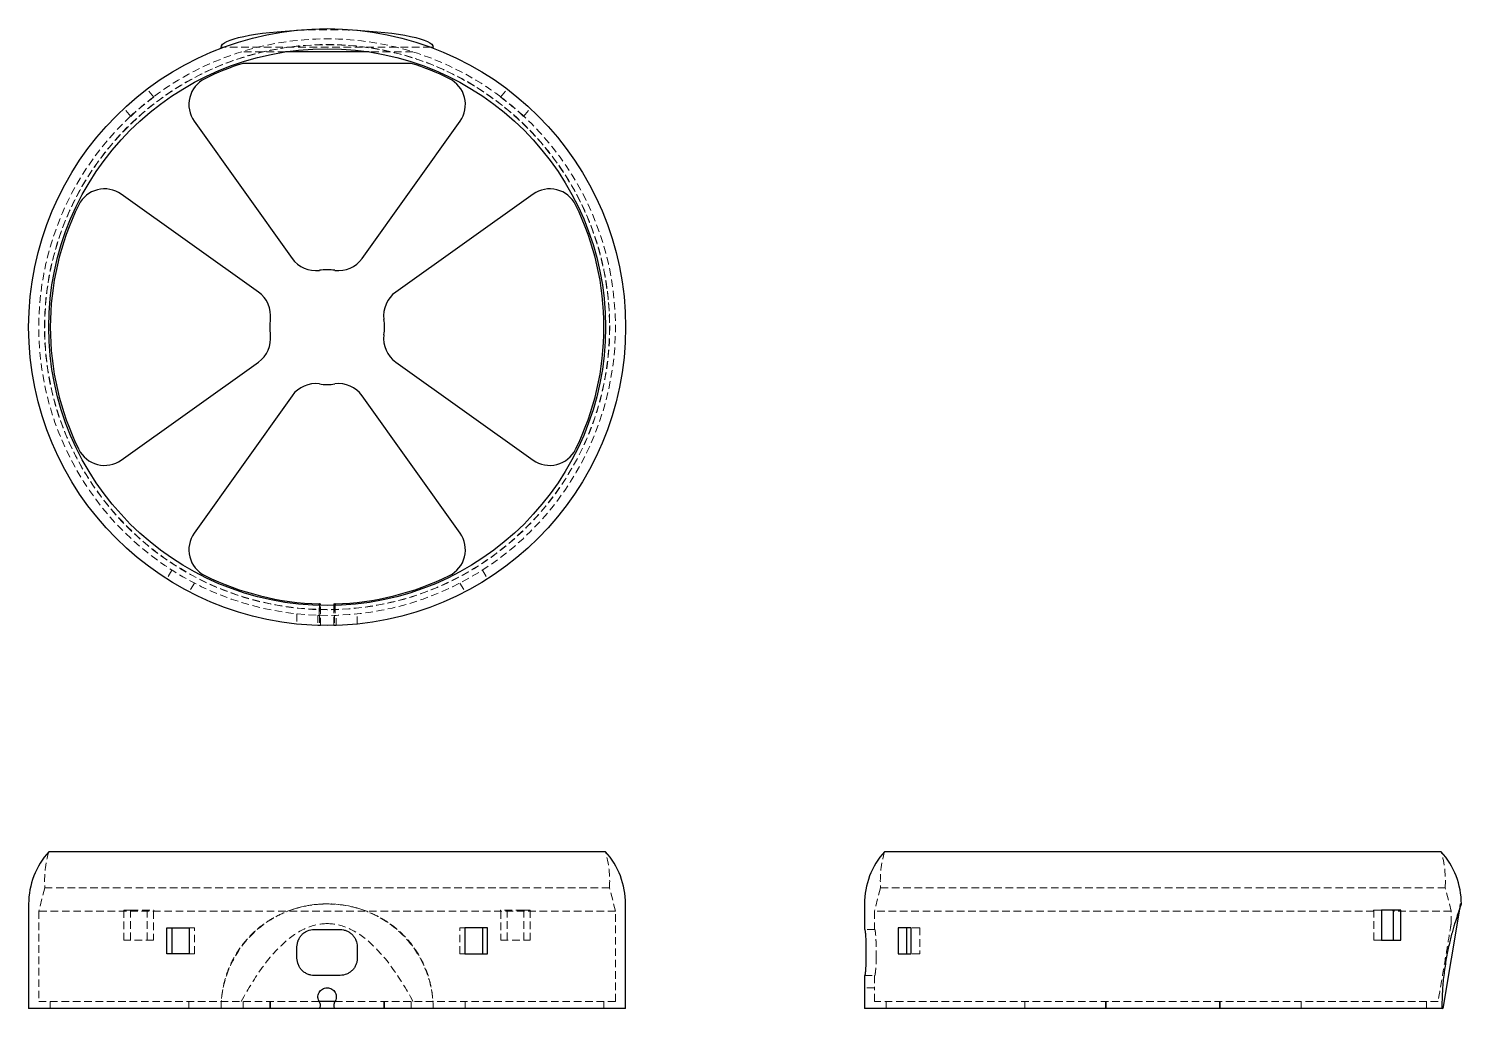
# Model space of a CAD drawing. Header units: millimetres. Extents: x 33 to 273, y 44 to 208.
import ezdxf

# ---------------------------------------------------------------- set-up
doc = ezdxf.new("R2010")
doc.units = ezdxf.units.MM
doc.linetypes.add('HIDDEN', pattern=[1.905, 1.27, -0.635])

msp = doc.modelspace()

# ---------------------------------------------------------------- linework, layer by layer
at = {"color": 7, "linetype": 'Continuous', "lineweight": 25}
for p, q in [((65.24, 204.74), (65.24, 204.89)), ((89.98, 204.11), (76.02, 204.11)), ((100.76, 204.74), (100.76, 204.89)), ((97.08, 202.19), (68.92, 202.19)), ((60.74, 192.52), (77.13, 169.5)), ((88.87, 169.5), (105.26, 192.52)), ((71.5, 163.87), (48.48, 180.26)), ((117.52, 180.26), (94.5, 163.87)), ((48.48, 135.74), (71.5, 152.13)), ((94.5, 152.13), (117.52, 135.74)), ((77.13, 146.5), (60.74, 123.48)), ((105.26, 123.48), (88.87, 146.5)), ((81.67, 111.38), (81.67, 111.64)), ((81.89, 111.38), (81.89, 111.64)), ((84.11, 111.64), (84.11, 111.38)), ((84.33, 111.64), (84.33, 111.38)), ((81.89, 108), (81.89, 108.01)), ((84.11, 108.01), (84.11, 108)), ((129.64, 70.12), (36.36, 70.12)), ((269.64, 70.12), (176.36, 70.12)), ((33, 61.37), (33, 43.88)), ((133, 43.88), (133, 61.37)), ((173, 61.37), (173, 57.09)), ((262.87, 60.33), (259.64, 60.33)), ((259.64, 60.33), (259.64, 55.3)), ((261.53, 60.33), (261.57, 60.17)), ((261.57, 60.17), (261.57, 55.3)), ((262.87, 55.3), (262.87, 60.33)), ((272.68, 60.48), (269.89, 43.88)), ((56.14, 53.04), (56.14, 57.39)), ((56.14, 57.39), (59.91, 57.39)), ((56.99, 57.39), (56.99, 53.04)), ((59.91, 57.39), (59.91, 53.04)), ((80.84, 57.09), (85.16, 57.09)), ((109.86, 57.39), (106.09, 57.39)), ((106.09, 57.39), (106.09, 53.04)), ((109.01, 57.39), (109.01, 53.04)), ((109.86, 53.04), (109.86, 57.39)), ((173, 57.09), (173.05, 57.09)), ((180.83, 57.39), (178.65, 57.39)), ((178.65, 57.39), (178.65, 53.04)), ((180.13, 53.04), (180.13, 57.39)), ((180.83, 53.04), (180.83, 57.39)), ((259.64, 55.3), (262.87, 55.3)), ((59.91, 53.04), (56.14, 53.04)), ((77.95, 52.29), (77.95, 54.21)), ((88.05, 54.21), (88.05, 52.29)), ((106.09, 53.04), (109.86, 53.04)), ((173.26, 54.21), (173.26, 52.29)), ((178.65, 53.04), (180.83, 53.04)), ((85.16, 49.4), (80.84, 49.4)), ((173, 49.4), (173, 47.34)), ((173.05, 49.4), (173, 49.4)), ((81.74, 43.88), (33, 43.88)), ((84.3, 45.04), (81.7, 45.04)), ((84.3, 43.88), (81.7, 43.88)), ((133, 43.88), (84.26, 43.88)), ((269.89, 43.88), (173.02, 43.88)), ((269.74, 43.91), (269.89, 43.88))]:
    msp.add_line(p, q, dxfattribs=at)
at = {"color": 7, "linetype": 'HIDDEN', "lineweight": 18}
for p, q in [((65.64, 204.89), (65.24, 204.89)), ((100.36, 204.89), (65.64, 204.89)), ((76.02, 204.11), (68.62, 204.11)), ((97.38, 204.11), (89.98, 204.11)), ((100.76, 204.89), (100.36, 204.89)), ((53.95, 196.53), (52.83, 197.87)), ((112.05, 196.53), (113.17, 197.87)), ((50.1, 193.3), (48.97, 194.64)), ((115.9, 193.3), (117.03, 194.64)), ((56.99, 117.3), (56.14, 115.83)), ((109.01, 117.3), (109.86, 115.83)), ((60.76, 115.13), (59.91, 113.65)), ((105.24, 115.13), (106.09, 113.65)), ((81.67, 109.72), (81.67, 111.38)), ((81.74, 111.64), (81.74, 108.02)), ((81.89, 108.01), (81.89, 111.38)), ((84.11, 111.38), (84.11, 108.01)), ((84.26, 111.64), (84.26, 108.02)), ((84.33, 111.38), (84.33, 109.72)), ((77.95, 109.96), (77.95, 108.26)), ((81.46, 109.72), (81.46, 108)), ((84.54, 108), (84.54, 109.72)), ((88.05, 108.26), (88.05, 109.96)), ((35.69, 64.08), (34.7, 60.17)), ((130.31, 64.08), (35.69, 64.08)), ((131.3, 60.17), (130.31, 64.08)), ((175.69, 64.08), (174.7, 60.17)), ((270.31, 64.08), (175.69, 64.08)), ((271.3, 60.17), (270.31, 64.08)), ((131.3, 60.17), (34.7, 60.17)), ((34.7, 60.17), (34.7, 45.04)), ((48.97, 60.33), (48.97, 55.3)), ((50.1, 60.33), (48.97, 60.33)), ((50.07, 60.17), (50.1, 60.33)), ((50.07, 55.3), (50.07, 60.17)), ((50.1, 60.33), (53.95, 60.33)), ((52.83, 55.3), (52.83, 60.33)), ((53.95, 60.33), (53.92, 60.17)), ((53.92, 60.17), (53.92, 55.3)), ((115.9, 60.33), (112.05, 60.33)), ((112.05, 60.33), (112.08, 60.17)), ((112.08, 60.17), (112.08, 55.3)), ((113.17, 55.3), (113.17, 60.33)), ((115.93, 60.17), (115.9, 60.33)), ((115.9, 60.33), (117.03, 60.33)), ((115.93, 55.3), (115.93, 60.17)), ((117.03, 60.33), (117.03, 55.3)), ((131.3, 45.04), (131.3, 60.17)), ((258.33, 60.17), (174.7, 60.17)), ((174.7, 60.17), (174.7, 57.09)), ((258.33, 60.17), (258.3, 60.33)), ((258.3, 60.33), (259.64, 60.33)), ((258.33, 55.3), (258.33, 60.17)), ((271.3, 60.17), (261.57, 60.17)), ((271.3, 58.08), (271.3, 60.17)), ((272.83, 61.4), (272.68, 60.48)), ((273, 61.37), (272.83, 61.4)), ((50.07, 55.3), (48.97, 55.3)), ((53.92, 55.3), (50.07, 55.3)), ((60.76, 57.39), (59.91, 57.39)), ((60.76, 53.04), (60.76, 57.39)), ((105.24, 53.04), (105.24, 57.39)), ((105.24, 57.39), (106.09, 57.39)), ((112.08, 55.3), (115.93, 55.3)), ((115.93, 55.3), (117.03, 55.3)), ((174.75, 57.09), (173.05, 57.09)), ((182.3, 57.39), (180.83, 57.39)), ((182.3, 57.39), (182.3, 53.04)), ((258.33, 55.3), (259.64, 55.3)), ((60.76, 53.04), (59.91, 53.04)), ((105.24, 53.04), (106.09, 53.04)), ((174.96, 52.29), (174.96, 54.21)), ((182.3, 53.04), (180.83, 53.04)), ((173.05, 49.4), (174.75, 49.4)), ((174.7, 49.4), (174.7, 47.34)), ((174.7, 47.34), (173, 47.34)), ((81.67, 45.04), (34.7, 45.04)), ((36.62, 45.04), (36.62, 43.88)), ((59.85, 45.04), (59.85, 43.88)), ((65.24, 43.91), (65.24, 43.88)), ((68.92, 43.88), (68.92, 45.04)), ((73.39, 45.04), (73.39, 43.88)), ((73.52, 43.88), (73.52, 45.04)), ((131.3, 45.04), (84.33, 45.04)), ((92.48, 45.04), (92.48, 43.88)), ((92.61, 43.88), (92.61, 45.04)), ((97.08, 43.88), (97.08, 45.04)), ((100.76, 43.91), (100.76, 43.88)), ((106.15, 43.88), (106.15, 45.04)), ((129.38, 43.88), (129.38, 45.04)), ((269.11, 45.04), (174.72, 45.04)), ((199.85, 45.04), (199.85, 43.88)), ((213.39, 45.04), (213.39, 43.88)), ((213.52, 43.88), (213.52, 45.04)), ((232.48, 45.04), (232.48, 43.88)), ((232.61, 43.88), (232.61, 45.04)), ((246.15, 43.88), (246.15, 45.04)), ((267.19, 43.88), (267.19, 45.04))]:
    msp.add_line(p, q, dxfattribs=at)
at = {"color": 7, "linetype": 'Continuous', "lineweight": 25, "flags": 128}
for points in [[(65.24, 204.89), (65.3, 205.13), (65.48, 205.38), (65.79, 205.62), (66.21, 205.85), (66.75, 206.08), (67.4, 206.3), (68.16, 206.51), (69.02, 206.7), (69.98, 206.89), (71.02, 207.06), (72.15, 207.22), (73.36, 207.36), (74.63, 207.48), (75.96, 207.59), (77.34, 207.68)], [(88.66, 207.68), (90.04, 207.59), (91.37, 207.48), (92.64, 207.36), (93.85, 207.22), (94.98, 207.06), (96.02, 206.89), (96.98, 206.7), (97.84, 206.51), (98.6, 206.3), (99.25, 206.08), (99.79, 205.85), (100.21, 205.62), (100.52, 205.38), (100.7, 205.13), (100.76, 204.89)]]:
    msp.add_lwpolyline(points, dxfattribs=at)
at = {"color": 7, "linetype": 'Continuous', "lineweight": 25}
for radius in [50, 46.64]:
    msp.add_circle((83, 158), radius, dxfattribs=at)
at = {"color": 7, "linetype": 'HIDDEN', "lineweight": 18}
for radius in [47.34, 47.31]:
    msp.add_circle((83, 158), radius, dxfattribs=at)
for centre, radius, start, end in [((83, 103.75), 104.08, 86.88, 93.12), ((83, 158), 48.3, 52.9845, 127.0155), ((83, 158), 48.3, 127.0155, 132.9845), ((83, 158), 48.26, 127.013, 132.987), ((83, 158), 48.26, 47.013, 52.987), ((83, 158), 48.3, 47.0155, 52.9845), ((83, 158), 48.3, 132.9845, 47.0155), ((53.48, 65.16), 17.81, 163.8474, 183.4713), ((112.52, 65.16), 17.81, 356.5287, 16.1526), ((193.48, 65.16), 17.81, 163.8474, 183.4713), ((252.52, 65.16), 17.81, 356.5287, 16.1526), ((82.79, 43.81), 17.55, 108.0991, 179.7446), ((83, 43.41), 17.99, 71.65, 108.35), ((83.23, 43.82), 17.53, 0.2199, 71.9363)]:
    msp.add_arc(centre, radius, start, end, dxfattribs=at)
at = {"color": 7, "linetype": 'Continuous', "lineweight": 25}
for centre, radius, start, end in [((83, 158), 46.38, 107.6788, 116.1917), ((83, 158), 46.38, 63.8083, 72.3212), ((64.65, 195.3), 4.81, 116.1917, 215.4611), ((101.35, 195.3), 4.81, 324.5389, 63.8083), ((45.7, 176.35), 4.81, 54.5389, 153.8083), ((120.3, 176.35), 4.81, 26.1917, 125.4611), ((83, 158), 46.38, 153.8083, 206.1917), ((83, 158), 46.38, 333.8083, 26.1917), ((81.05, 172.28), 4.81, 215.4611, 277.7875), ((84.95, 172.28), 4.81, 262.2125, 324.5389), ((83, 158), 9.61, 82.2125, 97.7875), ((68.72, 159.95), 4.81, 352.2125, 54.5389), ((97.28, 159.95), 4.81, 125.4611, 187.7875), ((83, 158), 9.61, 172.2125, 187.7875), ((83, 158), 9.61, 352.2125, 7.7875), ((68.72, 156.05), 4.81, 305.4611, 7.7875), ((97.28, 156.05), 4.81, 172.2125, 234.5389), ((81.05, 143.72), 4.81, 82.2125, 144.5389), ((83, 158), 9.61, 262.2125, 277.7875), ((84.95, 143.72), 4.81, 35.4611, 97.7875), ((45.7, 139.65), 4.81, 206.1917, 305.4611), ((120.3, 139.65), 4.81, 234.5389, 333.8083), ((64.65, 120.7), 4.81, 144.5389, 243.8083), ((101.35, 120.7), 4.81, 296.1917, 35.4611), ((83, 158), 46.38, 243.8083, 268.3544), ((83, 158), 46.38, 271.6456, 296.1917), ((46.05, 61.37), 13.05, 137.9129, 180), ((119.95, 61.37), 13.05, 0, 42.0871), ((186.05, 61.37), 13.05, 137.9129, 180), ((259.95, 61.37), 13.05, 0, 42.0871)]:
    msp.add_arc(centre, radius, start, end, dxfattribs=at)
at = {"color": 7, "linetype": 'HIDDEN', "lineweight": 18}
for points in [[(65.64, 204.89), (65.51, 204.84), (65.37, 204.79), (65.24, 204.74)], [(100.76, 204.74), (100.63, 204.79), (100.49, 204.84), (100.36, 204.89)], [(81.89, 108.01), (81.89, 108.01), (81.83, 108.01), (81.73, 108.02)], [(176.64, 45.04), (176.64, 45.01), (176.64, 44.97), (176.64, 44.94)]]:
    msp.add_open_spline(points, degree=3, dxfattribs=at)
at = {"color": 7, "linetype": 'Continuous', "lineweight": 25}
for points in [[(81.73, 111.64), (81.71, 111.64), (81.69, 111.64), (81.67, 111.64)], [(81.73, 111.64), (81.83, 111.64), (81.89, 111.64), (81.89, 111.64)], [(84.33, 111.64), (84.31, 111.64), (84.29, 111.64), (84.27, 111.64)]]:
    msp.add_open_spline(points, degree=3, dxfattribs=at)
for points, knots in [([(84.12, 111.64), (84.12, 111.64), (84.1, 111.64), (84.17, 111.64), (84.25, 111.64), (84.27, 111.64)], [0, 0, 0, 0, 0.169514, 0.735933, 1, 1, 1, 1]), ([(272.68, 60.48), (272.58, 60.2), (272.46, 59.85), (272.19, 59.04), (272.04, 58.57), (271.79, 57.78), (271.71, 57.49), (271.54, 56.91), (271.46, 56.6), (271.21, 55.65), (271.04, 54.97), (270.79, 53.87), (270.71, 53.49), (270.56, 52.71), (270.49, 52.31), (270.28, 51.09), (270.16, 50.25), (269.95, 48.51), (269.87, 47.6), (269.77, 45.77), (269.74, 44.84), (269.74, 43.91)], [0, 0, 0, 0, 0.125, 0.125, 0.25, 0.25, 0.3125, 0.3125, 0.375, 0.375, 0.5, 0.5, 0.5625, 0.5625, 0.625, 0.625, 0.75, 0.75, 0.875, 0.875, 1, 1, 1, 1]), ([(273, 61.37), (273, 61.37), (272.97, 61.3), (272.86, 61), (272.78, 60.78), (272.68, 60.48)], [0, 0, 0, 0, 0.5, 0.5, 1, 1, 1, 1]), ([(77.95, 54.21), (77.95, 54.4), (77.97, 54.59), (78.05, 54.95), (78.1, 55.14), (78.25, 55.49), (78.33, 55.65), (78.54, 55.97), (78.67, 56.11), (78.93, 56.38), (79.08, 56.5), (79.39, 56.71), (79.56, 56.8), (80.08, 57.01), (80.46, 57.09), (80.84, 57.09)], [0, 0, 0, 0, 0.125, 0.125, 0.25, 0.25, 0.375, 0.375, 0.5, 0.5, 0.625, 0.625, 0.75, 0.75, 1, 1, 1, 1]), ([(85.16, 57.09), (85.35, 57.09), (85.54, 57.07), (85.91, 57), (86.09, 56.94), (86.44, 56.8), (86.61, 56.71), (86.92, 56.5), (87.07, 56.38), (87.33, 56.12), (87.45, 55.97), (87.66, 55.66), (87.75, 55.49), (87.97, 54.97), (88.05, 54.59), (88.05, 54.21)], [0, 0, 0, 0, 0.125, 0.125, 0.25, 0.25, 0.375, 0.375, 0.5, 0.5, 0.625, 0.625, 0.75, 0.75, 1, 1, 1, 1]), ([(173.05, 57.09), (173.06, 57.09), (173.06, 57.07), (173.08, 57), (173.1, 56.94), (173.12, 56.8), (173.13, 56.71), (173.15, 56.5), (173.17, 56.38), (173.19, 56.12), (173.2, 55.97), (173.22, 55.66), (173.23, 55.49), (173.25, 54.97), (173.26, 54.59), (173.26, 54.21)], [0, 0, 0, 0, 0.125, 0.125, 0.25, 0.25, 0.375, 0.375, 0.5, 0.5, 0.625, 0.625, 0.75, 0.75, 1, 1, 1, 1]), ([(80.84, 49.4), (80.65, 49.4), (80.46, 49.42), (80.09, 49.49), (79.91, 49.55), (79.56, 49.69), (79.39, 49.78), (79.08, 49.99), (78.93, 50.11), (78.67, 50.38), (78.55, 50.52), (78.34, 50.84), (78.25, 51), (78.03, 51.52), (77.95, 51.9), (77.95, 52.29)], [0, 0, 0, 0, 0.125, 0.125, 0.25, 0.25, 0.375, 0.375, 0.5, 0.5, 0.625, 0.625, 0.75, 0.75, 1, 1, 1, 1]), ([(88.05, 52.29), (88.05, 52.09), (88.03, 51.91), (87.95, 51.54), (87.9, 51.36), (87.75, 51.01), (87.67, 50.84), (87.46, 50.53), (87.33, 50.38), (87.07, 50.11), (86.92, 49.99), (86.61, 49.78), (86.44, 49.69), (85.92, 49.48), (85.54, 49.4), (85.16, 49.4)], [0, 0, 0, 0, 0.125, 0.125, 0.25, 0.25, 0.375, 0.375, 0.5, 0.5, 0.625, 0.625, 0.75, 0.75, 1, 1, 1, 1]), ([(173.26, 52.29), (173.26, 52.09), (173.25, 51.91), (173.25, 51.54), (173.24, 51.36), (173.23, 51.01), (173.22, 50.84), (173.2, 50.53), (173.19, 50.38), (173.17, 50.11), (173.15, 49.99), (173.13, 49.78), (173.12, 49.69), (173.08, 49.48), (173.06, 49.4), (173.05, 49.4)], [0, 0, 0, 0, 0.125, 0.125, 0.25, 0.25, 0.375, 0.375, 0.5, 0.5, 0.625, 0.625, 0.75, 0.75, 1, 1, 1, 1]), ([(81.73, 44.94), (81.65, 45.06), (81.59, 45.18), (81.5, 45.45), (81.47, 45.59), (81.46, 45.86), (81.47, 46), (81.53, 46.27), (81.58, 46.41), (81.71, 46.65), (81.79, 46.76), (81.98, 46.96), (82.09, 47.05), (82.33, 47.2), (82.45, 47.25), (82.72, 47.33), (82.86, 47.34), (83.14, 47.34), (83.28, 47.33), (83.54, 47.25), (83.67, 47.2), (83.91, 47.05), (84.02, 46.97), (84.21, 46.77), (84.29, 46.65), (84.42, 46.41), (84.47, 46.28), (84.53, 46), (84.54, 45.86), (84.52, 45.45), (84.43, 45.18), (84.27, 44.94)], [0, 0, 0, 0, 0.0625, 0.0625, 0.125, 0.125, 0.1875, 0.1875, 0.25, 0.25, 0.3125, 0.3125, 0.375, 0.375, 0.4375, 0.4375, 0.5, 0.5, 0.5625, 0.5625, 0.625, 0.625, 0.6875, 0.6875, 0.75, 0.75, 0.8125, 0.8125, 0.875, 0.875, 1, 1, 1, 1]), ([(173, 47.34), (173, 47.34), (173, 47.33), (173, 47.25), (173, 47.2), (173.01, 47.05), (173.01, 46.97), (173.01, 46.77), (173.02, 46.65), (173.02, 46.41), (173.02, 46.28), (173.02, 46), (173.02, 45.86), (173.02, 45.45), (173.02, 45.18), (173.02, 44.94)], [0, 0, 0, 0, 0.125, 0.125, 0.25, 0.25, 0.375, 0.375, 0.5, 0.5, 0.625, 0.625, 0.75, 0.75, 1, 1, 1, 1]), ([(81.74, 43.88), (81.84, 44.04), (81.89, 44.23), (81.89, 44.6), (81.83, 44.79), (81.73, 44.94)], [0, 0, 0, 0, 0.5, 0.5, 1, 1, 1, 1]), ([(84.27, 44.94), (84.17, 44.79), (84.11, 44.6), (84.11, 44.23), (84.16, 44.04), (84.26, 43.88)], [0, 0, 0, 0, 0.5, 0.5, 1, 1, 1, 1]), ([(173.02, 44.94), (173.01, 44.79), (173.01, 44.6), (173.01, 44.23), (173.01, 44.04), (173.02, 43.88)], [0, 0, 0, 0, 0.5, 0.5, 1, 1, 1, 1])]:
    msp.add_open_spline(points, degree=3, knots=knots, dxfattribs=at)
at = {"color": 7, "linetype": 'HIDDEN', "lineweight": 18}
for points, knots in [([(81.46, 109.72), (81.46, 109.72), (81.48, 109.72), (81.55, 109.72), (81.6, 109.72), (81.67, 109.72)], [0, 0, 0, 0, 0.5, 0.5, 1, 1, 1, 1]), ([(81.73, 108.02), (81.64, 108.02), (81.57, 108.02), (81.49, 108.02), (81.46, 108.02), (81.46, 108.02)], [0, 0, 0, 0, 0.5, 0.5, 1, 1, 1, 1]), ([(84.27, 108.02), (84.22, 108.01), (84.12, 108.01), (84.12, 108.01), (84.12, 108.01)], [0, 0, 0, 0, 0.566469, 1, 1, 1, 1]), ([(84.54, 108.02), (84.54, 108.02), (84.52, 108.02), (84.43, 108.02), (84.36, 108.02), (84.27, 108.02)], [0, 0, 0, 0, 0.5, 0.5, 1, 1, 1, 1]), ([(84.33, 109.72), (84.4, 109.72), (84.45, 109.72), (84.52, 109.72), (84.54, 109.72), (84.54, 109.72)], [0, 0, 0, 0, 0.5, 0.5, 1, 1, 1, 1]), ([(65.24, 43.91), (65.24, 44.84), (65.31, 45.76), (65.59, 47.58), (65.8, 48.47), (66.23, 49.79), (66.39, 50.23), (66.74, 51.07), (66.93, 51.49), (67.55, 52.7), (68.03, 53.48), (68.84, 54.59), (69.13, 54.94), (69.72, 55.63), (70.03, 55.96), (71, 56.92), (71.69, 57.5), (72.81, 58.3), (73.19, 58.55), (73.98, 59.02), (74.38, 59.24), (75.6, 59.85), (76.45, 60.2), (77.34, 60.48)], [0, 0, 0, 0, 0.125, 0.125, 0.25, 0.25, 0.3125, 0.3125, 0.375, 0.375, 0.5, 0.5, 0.5625, 0.5625, 0.625, 0.625, 0.75, 0.75, 0.8125, 0.8125, 0.875, 0.875, 1, 1, 1, 1]), ([(77.34, 60.48), (78.25, 60.78), (79.18, 61), (81.07, 61.3), (82.03, 61.37), (83, 61.37)], [0, 0, 0, 0, 0.5, 0.5, 1, 1, 1, 1]), ([(83, 61.37), (83.97, 61.37), (84.93, 61.3), (86.82, 61), (87.75, 60.78), (88.66, 60.48)], [0, 0, 0, 0, 0.5, 0.5, 1, 1, 1, 1]), ([(88.66, 60.48), (89.55, 60.2), (90.4, 59.85), (92.02, 59.04), (92.8, 58.57), (93.92, 57.78), (94.28, 57.49), (94.98, 56.91), (95.32, 56.6), (96.28, 55.65), (96.88, 54.97), (97.69, 53.87), (97.95, 53.49), (98.43, 52.71), (98.65, 52.31), (99.27, 51.09), (99.62, 50.25), (100.19, 48.51), (100.4, 47.6), (100.69, 45.77), (100.76, 44.84), (100.76, 43.91)], [0, 0, 0, 0, 0.125, 0.125, 0.25, 0.25, 0.3125, 0.3125, 0.375, 0.375, 0.5, 0.5, 0.5625, 0.5625, 0.625, 0.625, 0.75, 0.75, 0.875, 0.875, 1, 1, 1, 1]), ([(68.62, 45.04), (69.78, 47.19), (70.95, 49.08), (73.32, 52.34), (74.52, 53.71), (76.93, 55.9), (78.14, 56.72), (80.57, 57.81), (81.79, 58.08), (83, 58.08)], [0, 0, 0, 0, 0.25, 0.25, 0.5, 0.5, 0.75, 0.75, 1, 1, 1, 1]), ([(83, 58.08), (84.21, 58.08), (85.43, 57.81), (87.86, 56.72), (89.07, 55.9), (91.48, 53.71), (92.68, 52.34), (95.05, 49.08), (96.22, 47.19), (97.38, 45.04)], [0, 0, 0, 0, 0.25, 0.25, 0.5, 0.5, 0.75, 0.75, 1, 1, 1, 1]), ([(271.3, 58.08), (271.3, 58.08), (271.25, 57.81), (271.07, 56.72), (270.93, 55.9), (270.57, 53.71), (270.34, 52.34), (269.79, 49.08), (269.47, 47.19), (269.11, 45.04)], [0, 0, 0, 0, 0.25, 0.25, 0.5, 0.5, 0.75, 0.75, 1, 1, 1, 1]), ([(174.96, 54.21), (174.96, 54.4), (174.96, 54.59), (174.95, 54.95), (174.95, 55.14), (174.93, 55.49), (174.93, 55.65), (174.91, 55.97), (174.89, 56.11), (174.87, 56.38), (174.86, 56.5), (174.83, 56.71), (174.82, 56.8), (174.79, 57.01), (174.77, 57.09), (174.75, 57.09)], [0, 0, 0, 0, 0.125, 0.125, 0.25, 0.25, 0.375, 0.375, 0.5, 0.5, 0.625, 0.625, 0.75, 0.75, 1, 1, 1, 1]), ([(174.75, 49.4), (174.76, 49.4), (174.77, 49.42), (174.79, 49.49), (174.8, 49.55), (174.82, 49.69), (174.83, 49.78), (174.86, 49.99), (174.87, 50.11), (174.89, 50.38), (174.91, 50.52), (174.93, 50.84), (174.93, 51), (174.96, 51.52), (174.96, 51.9), (174.96, 52.29)], [0, 0, 0, 0, 0.125, 0.125, 0.25, 0.25, 0.375, 0.375, 0.5, 0.5, 0.625, 0.625, 0.75, 0.75, 1, 1, 1, 1]), ([(174.72, 45.04), (174.72, 45.2), (174.72, 45.44), (174.72, 45.88), (174.72, 46.33), (174.72, 46.79), (174.71, 47.14), (174.7, 47.31), (174.7, 47.36), (174.7, 47.32), (174.7, 47.3)], [0, 0, 0, 0, 0.1478748, 0.229845, 0.3777191, 0.5255915, 0.673511, 0.8214611, 0.9188504, 1, 1, 1, 1]), ([(176.64, 43.88), (176.64, 44.04), (176.64, 44.23), (176.64, 44.6), (176.64, 44.79), (176.64, 44.94)], [0, 0, 0, 0, 0.5, 0.5, 1, 1, 1, 1])]:
    msp.add_open_spline(points, degree=3, knots=knots, dxfattribs=at)

doc.saveas('drawing.dxf')
